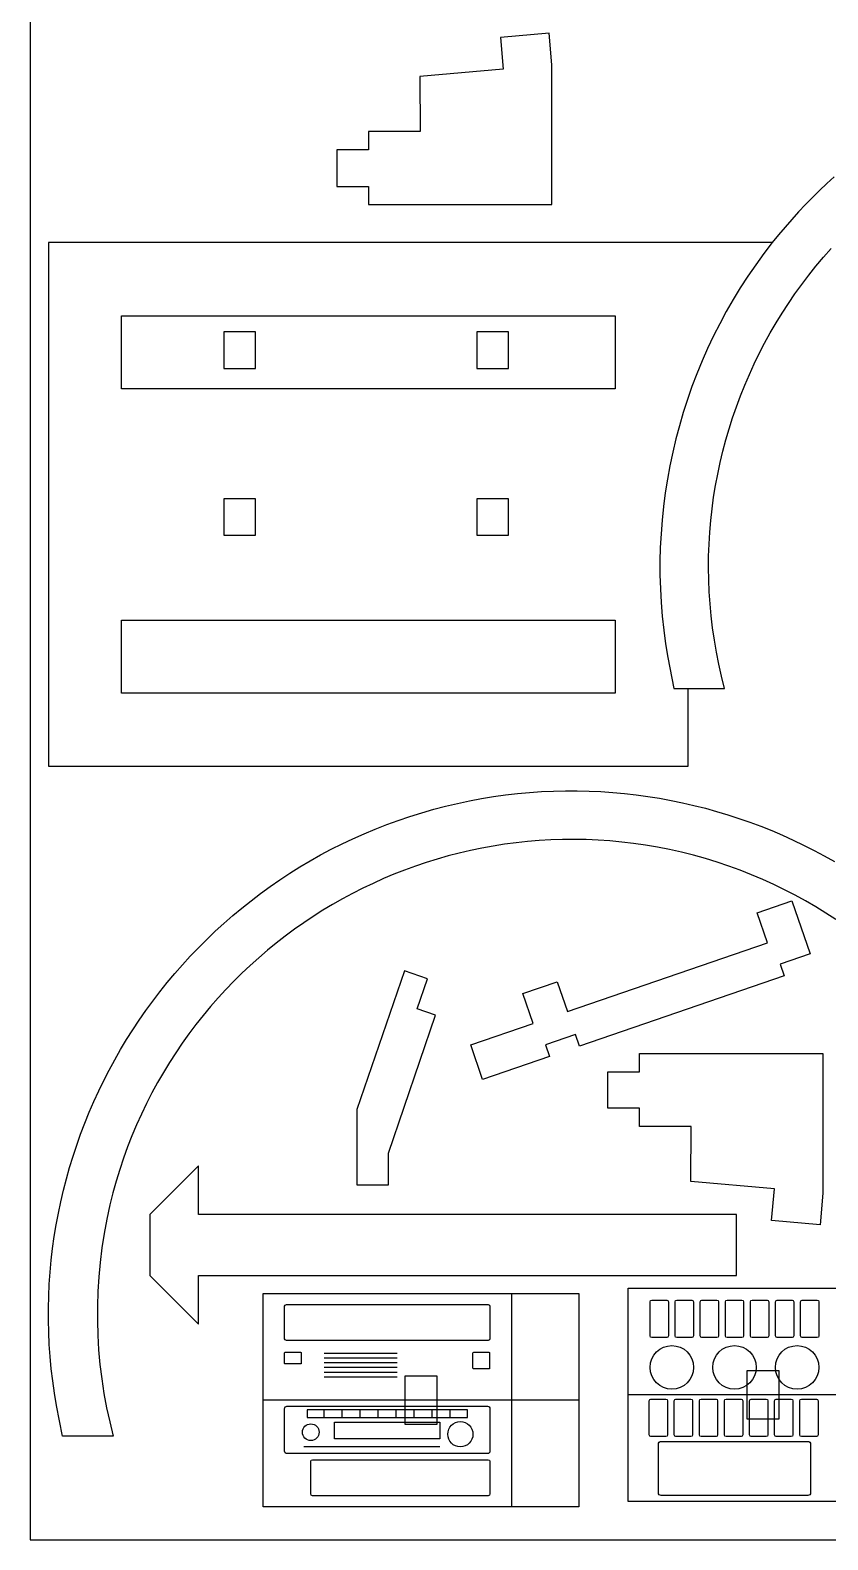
# Model space of a CAD drawing. Extents: x 169 to 749, y 15 to 895.
# Drawn here: x 168.7 to 234.2, y 15 to 139 of the extents above; entities that cross this region are included whole.
import ezdxf

# ---------------------------------------------------------------- set-up
doc = ezdxf.new("R2010")
doc.units = 0
doc.layers.get('0').update_dxf_attribs({"linetype": 'CONTINUOUS'})

msp = doc.modelspace()

# ---------------------------------------------------------------- linework, layer by layer
at = {"color": 0}
for p, q in [((168.703243, 895.036023), (168.703243, 15.036023)), ((168.703243, 15.036023), (748.703243, 15.036023))]:
    msp.add_line(p, q, dxfattribs=at)
at = {"color": 4}
for p, q in [((211.33087, 138.749909), (207.34667, 138.398309)), ((207.34667, 138.398309), (207.57517, 135.808209)), ((211.55947, 136.159709), (211.33087, 138.749909)), ((207.57517, 135.808209), (200.71217, 135.202609)), ((200.71217, 135.202609), (200.73187, 130.679309)), ((211.55947, 124.679709), (211.55947, 136.159709)), ((200.73187, 130.679309), (196.48927, 130.679309)), ((196.48927, 130.679309), (196.48927, 129.179309)), ((196.48927, 129.179309), (193.88947, 129.179309)), ((193.88947, 129.179309), (193.88947, 126.179609)), ((234.75905, 126.97165), (234.152915, 126.416847)), ((193.88947, 126.179609), (196.48927, 126.179609)), ((196.48927, 126.179609), (196.48927, 124.679709)), ((232.970858, 125.271653), (232.395245, 124.681515)), ((233.5568, 125.850139), (232.970858, 125.271653)), ((234.152915, 126.416847), (233.5568, 125.850139)), ((196.48927, 124.679709), (211.55947, 124.679709)), ((231.830114, 124.079852), (231.27562, 123.466793)), ((232.395245, 124.681515), (231.830114, 124.079852)), ((230.731918, 122.842463), (230.19916, 122.206989)), ((231.27562, 123.466793), (230.731918, 122.842463)), ((229.677503, 121.560499), (170.206403, 121.560499)), ((170.206403, 121.560499), (170.206403, 78.560499)), ((230.19916, 122.206989), (229.677503, 121.560499)), ((233.265949, 119.637886), (233.878165, 120.369769)), ((233.878165, 120.369769), (234.508481, 121.087101)), ((232.67207, 118.891848), (233.265949, 119.637886)), ((231.540274, 117.358891), (232.096765, 118.132051)), ((232.096765, 118.132051), (232.67207, 118.891848)), ((230.484679, 115.774069), (231.002832, 116.572765)), ((231.002832, 116.572765), (231.540274, 117.358891)), ((229.986053, 114.963199), (230.484679, 115.774069)), ((229.048329, 113.306522), (229.50719, 114.140551)), ((229.50719, 114.140551), (229.986053, 114.963199)), ((228.609708, 112.461508), (229.048329, 113.306522)), ((227.794135, 110.740109), (228.191564, 111.605904)), ((228.191564, 111.605904), (228.609708, 112.461508)), ((227.417659, 109.864516), (227.794135, 110.740109)), ((227.062374, 108.979524), (227.417659, 109.864516)), ((226.416329, 107.182924), (226.728518, 108.085528)), ((226.728518, 108.085528), (227.062374, 108.979524)), ((226.126043, 106.272109), (226.416329, 107.182924)), ((225.8579, 105.353478), (226.126043, 106.272109)), ((225.388992, 103.494357), (225.612137, 104.427429)), ((225.612137, 104.427429), (225.8579, 105.353478)), ((225.188702, 102.554658), (225.388992, 103.494357)), ((225.011505, 101.60873), (225.188702, 102.554658)), ((224.727344, 99.699767), (224.85764, 100.656968)), ((224.85764, 100.656968), (225.011505, 101.60873)), ((224.620855, 98.737526), (224.727344, 99.699767)), ((224.53841, 97.770639), (224.620855, 98.737526)), ((224.446606, 95.824516), (224.480248, 96.799504)), ((224.480248, 96.799504), (224.53841, 97.770639)), ((224.437723, 94.846071), (224.446606, 95.824516)), ((224.453835, 93.864567), (224.437723, 94.846071)), ((224.495181, 92.880398), (224.453835, 93.864567)), ((224.561998, 91.893962), (224.495181, 92.880398)), ((224.654525, 90.905654), (224.561998, 91.893962)), ((224.773, 89.915871), (224.654525, 90.905654)), ((224.917659, 88.92501), (224.773, 89.915871)), ((225.088741, 87.933465), (224.917659, 88.92501)), ((225.286484, 86.941635), (225.088741, 87.933465)), ((225.511125, 85.949914), (225.286484, 86.941635)), ((225.762903, 84.958699), (225.511125, 85.949914)), ((222.777203, 78.560499), (222.777203, 84.958699)), ((222.777203, 84.958699), (225.762903, 84.958699)), ((170.206403, 78.560499), (222.777203, 78.560499)), ((203.821118, 75.514067), (204.804967, 75.722366)), ((204.804967, 75.722366), (205.789562, 75.906898)), ((205.789562, 75.906898), (206.774556, 76.067827)), ((206.774556, 76.067827), (207.759601, 76.205315)), ((207.759601, 76.205315), (208.744349, 76.319525)), ((208.744349, 76.319525), (209.728455, 76.410619)), ((209.728455, 76.410619), (210.711569, 76.478759)), ((210.711569, 76.478759), (211.693345, 76.524109)), ((211.693345, 76.524109), (212.673435, 76.546831)), ((212.673435, 76.546831), (213.651491, 76.547087)), ((213.651491, 76.547087), (214.627167, 76.52504)), ((214.627167, 76.52504), (215.600115, 76.480853)), ((215.600115, 76.480853), (216.569987, 76.414687)), ((216.569987, 76.414687), (217.536437, 76.326707)), ((217.536437, 76.326707), (218.499116, 76.217074)), ((218.499116, 76.217074), (219.457676, 76.08595)), ((219.457676, 76.08595), (220.411772, 75.933499)), ((220.411772, 75.933499), (221.361055, 75.759882)), ((221.361055, 75.759882), (222.305178, 75.565264)), ((198.944752, 74.116909), (199.905231, 74.441565)), ((199.905231, 74.441565), (200.877523, 74.74495)), ((200.877523, 74.74495), (201.857049, 75.025522)), ((201.857049, 75.025522), (202.838363, 75.28184)), ((202.838363, 75.28184), (203.821118, 75.514067)), ((222.305178, 75.565264), (223.243793, 75.349805)), ((223.243793, 75.349805), (224.176553, 75.113669)), ((224.176553, 75.113669), (225.103111, 74.857018)), ((225.103111, 74.857018), (226.023118, 74.580014)), ((226.023118, 74.580014), (226.936229, 74.282821)), ((196.136207, 73.018591), (197.060039, 73.405095)), ((197.060039, 73.405095), (197.996288, 73.77131)), ((197.996288, 73.77131), (198.944752, 74.116909)), ((226.936229, 74.282821), (227.842094, 73.965601)), ((227.842094, 73.965601), (228.740368, 73.628516)), ((228.740368, 73.628516), (229.630702, 73.27173)), ((229.630702, 73.27173), (230.512749, 72.895403)), ((193.441232, 71.740615), (194.326602, 72.186023)), ((194.326602, 72.186023), (195.224994, 72.612124)), ((195.224994, 72.612124), (196.136207, 73.018591)), ((206.743325, 72.010147), (205.809968, 71.840112)), ((207.682415, 72.157556), (206.743325, 72.010147)), ((208.626867, 72.282112), (207.682415, 72.157556)), ((209.576309, 72.383585), (208.626867, 72.282112)), ((210.530369, 72.461746), (209.576309, 72.383585)), ((211.488674, 72.516366), (210.530369, 72.461746)), ((212.450854, 72.547217), (211.488674, 72.516366)), ((213.416536, 72.554069), (212.450854, 72.547217)), ((214.385349, 72.536694), (213.416536, 72.554069)), ((215.35692, 72.494863), (214.385349, 72.536694)), ((216.330878, 72.428347), (215.35692, 72.494863)), ((217.306851, 72.336917), (216.330878, 72.428347)), ((218.284466, 72.220345), (217.306851, 72.336917)), ((219.263354, 72.078401), (218.284466, 72.220345)), ((220.24314, 71.910856), (219.263354, 72.078401)), ((221.223454, 71.717482), (220.24314, 71.910856)), ((230.512749, 72.895403), (231.386161, 72.4997)), ((231.386161, 72.4997), (232.250591, 72.084782)), ((232.250591, 72.084782), (233.105692, 71.650813)), ((190.865266, 70.291815), (191.710362, 70.793184)), ((191.710362, 70.793184), (192.569084, 71.276226)), ((192.569084, 71.276226), (193.441232, 71.740615)), ((202.141312, 70.938299), (201.2422, 70.658571)), ((203.048016, 71.196545), (202.141312, 70.938299)), ((203.961942, 71.433082), (203.048016, 71.196545)), ((204.882716, 71.647681), (203.961942, 71.433082)), ((205.809968, 71.840112), (204.882716, 71.647681)), ((222.203923, 71.49805), (221.223454, 71.717482)), ((223.197326, 71.248815), (222.203923, 71.49805)), ((224.178336, 70.975513), (223.197326, 71.248815)), ((225.146715, 70.678542), (224.178336, 70.975513)), ((226.102225, 70.358298), (225.146715, 70.678542)), ((233.105692, 71.650813), (233.951117, 71.197954)), ((233.951117, 71.197954), (234.786517, 70.726369)), ((189.216759, 69.23541), (190.033998, 69.772448)), ((190.033998, 69.772448), (190.865266, 70.291815)), ((198.594138, 69.692792), (197.729116, 69.329429)), ((199.468241, 70.035589), (198.594138, 69.692792)), ((200.351052, 70.357591), (199.468241, 70.035589)), ((201.2422, 70.658571), (200.351052, 70.357591)), ((227.044628, 70.015178), (226.102225, 70.358298)), ((227.973686, 69.649578), (227.044628, 70.015178)), ((228.889163, 69.261894), (227.973686, 69.649578)), ((187.625175, 68.109626), (188.413751, 68.681027)), ((188.413751, 68.681027), (189.216759, 69.23541)), ((196.027798, 68.541924), (195.192247, 68.118239)), ((196.873545, 68.945731), (196.027798, 68.541924)), ((197.729116, 69.329429), (196.873545, 68.945731)), ((229.790819, 68.852523), (228.889163, 69.261894)), ((230.678417, 68.421861), (229.790819, 68.852523)), ((231.551719, 67.970306), (230.678417, 68.421861)), ((186.092126, 66.917083), (186.851233, 67.521536)), ((186.851233, 67.521536), (187.625175, 68.109626)), ((193.553219, 67.212148), (192.750486, 66.7302)), ((194.367263, 67.674904), (193.553219, 67.212148)), ((195.192247, 68.118239), (194.367263, 67.674904)), ((228.446162, 66.526995), (231.282362, 67.503595)), ((231.282362, 67.503595), (232.779962, 63.154495)), ((232.410488, 67.498252), (231.551719, 67.970306)), ((233.254486, 67.006098), (232.410488, 67.498252)), ((234.083474, 66.494239), (233.254486, 67.006098)), ((184.619224, 65.660396), (185.348056, 66.296593)), ((185.348056, 66.296593), (186.092126, 66.917083)), ((191.180441, 65.709643), (190.413873, 65.171491)), ((191.959436, 66.229288), (191.180441, 65.709643)), ((192.750486, 66.7302), (191.959436, 66.229288)), ((229.292562, 64.068795), (228.446162, 66.526995)), ((234.897215, 65.963072), (234.083474, 66.494239)), ((183.208082, 64.342183), (183.905832, 65.008817)), ((183.905832, 65.008817), (184.619224, 65.660396)), ((189.660103, 64.615063), (188.919504, 64.040587)), ((190.413873, 65.171491), (189.660103, 64.615063)), ((181.86031, 62.965063), (182.526174, 63.660823)), ((182.526174, 63.660823), (183.208082, 64.342183)), ((188.192447, 63.448292), (187.479304, 62.838407)), ((188.919504, 64.040587), (188.192447, 63.448292)), ((212.858562, 58.410195), (229.292562, 64.068795)), ((180.577521, 61.531651), (181.210692, 62.25523)), ((181.210692, 62.25523), (181.86031, 62.965063)), ((186.780448, 62.211161), (186.096249, 61.566783)), ((187.479304, 62.838407), (186.780448, 62.211161)), ((232.779962, 63.154495), (230.321862, 62.308095)), ((230.321862, 62.308095), (230.647362, 61.362695)), ((179.361327, 60.044567), (179.960999, 60.794655)), ((179.960999, 60.794655), (180.577521, 61.531651)), ((185.42708, 60.905501), (184.773313, 60.227544)), ((186.096249, 61.566783), (185.42708, 60.905501)), ((199.448181, 61.759859), (195.532181, 50.374959)), ((201.339281, 61.109559), (199.448181, 61.759859)), ((200.493781, 58.650959), (201.339281, 61.109559)), ((209.175762, 59.891695), (212.012162, 60.868395)), ((212.012162, 60.868395), (212.858562, 58.410195)), ((230.647362, 61.362695), (213.835162, 55.573795)), ((178.778707, 59.281715), (179.361327, 60.044567)), ((184.135319, 59.533142), (183.513471, 58.822523)), ((184.773313, 60.227544), (184.135319, 59.533142)), ((210.022162, 57.433595), (209.175762, 59.891695)), ((177.665428, 57.719029), (178.21334, 58.506427)), ((178.21334, 58.506427), (178.778707, 59.281715)), ((183.513471, 58.822523), (182.908139, 58.095916)), ((202.011681, 58.128859), (200.493781, 58.650959)), ((177.135172, 56.919848), (177.665428, 57.719029)), ((182.319697, 57.35355), (181.748516, 56.595653)), ((182.908139, 58.095916), (182.319697, 57.35355)), ((198.131481, 46.774159), (202.011681, 58.128859)), ((204.899962, 55.669895), (210.022162, 57.433595)), ((176.128434, 55.287449), (176.622773, 56.109212)), ((176.622773, 56.109212), (177.135172, 56.919848)), ((181.194967, 55.822455), (180.659423, 55.034185)), ((181.748516, 56.595653), (181.194967, 55.822455)), ((213.509562, 56.519295), (211.051362, 55.672895)), ((213.835162, 55.573795), (213.509562, 56.519295)), ((175.652356, 54.454884), (176.128434, 55.287449)), ((180.659423, 55.034185), (180.142255, 54.231071)), ((205.876562, 52.833595), (204.899962, 55.669895)), ((211.376962, 54.727395), (205.876562, 52.833595)), ((211.051362, 55.672895), (211.376962, 54.727395)), ((218.762646, 53.475834), (218.762646, 54.975734)), ((218.762646, 54.975734), (233.832846, 54.975734)), ((233.832846, 54.975734), (233.832846, 43.495734)), ((174.755787, 52.758661), (175.194739, 53.611846)), ((175.194739, 53.611846), (175.652356, 54.454884)), ((179.643836, 53.413342), (179.164536, 52.581227)), ((180.142255, 54.231071), (179.643836, 53.413342)), ((216.162846, 50.476134), (216.162846, 53.475834)), ((216.162846, 53.475834), (218.762646, 53.475834)), ((174.335699, 51.895657), (174.755787, 52.758661)), ((179.164536, 52.581227), (178.704729, 51.734955)), ((173.552926, 50.141499), (173.934678, 51.02316)), ((173.934678, 51.02316), (174.335699, 51.895657)), ((178.264786, 50.874755), (177.845078, 50.000856)), ((178.704729, 51.734955), (178.264786, 50.874755)), ((173.190643, 49.251), (173.552926, 50.141499)), ((177.845078, 50.000856), (177.445978, 49.113486)), ((195.532181, 50.374959), (195.532281, 44.174559)), ((218.762646, 50.476134), (216.162846, 50.476134)), ((218.762646, 48.976334), (218.762646, 50.476134)), ((172.525291, 47.444797), (172.848031, 48.35199)), ((172.848031, 48.35199), (173.190643, 49.251)), ((177.445978, 49.113486), (177.067857, 48.212875)), ((223.005246, 48.976334), (218.762646, 48.976334)), ((222.985546, 44.452834), (223.005246, 48.976334)), ((172.222626, 46.529747), (172.525291, 47.444797)), ((176.711087, 47.299251), (176.376041, 46.372843)), ((177.067857, 48.212875), (176.711087, 47.299251)), ((171.940236, 45.607169), (172.222626, 46.529747)), ((176.376041, 46.372843), (176.06309, 45.43388)), ((198.132181, 44.174559), (198.131481, 46.774159)), ((171.43709, 43.740733), (171.678324, 44.677389)), ((171.678324, 44.677389), (171.940236, 45.607169)), ((176.06309, 45.43388), (175.772605, 44.482591)), ((182.537349, 45.7523), (178.537649, 41.7526)), ((182.537349, 41.7526), (182.537349, 45.7523)), ((171.216736, 42.797531), (171.43709, 43.740733)), ((175.504959, 43.519205), (175.260523, 42.54395)), ((175.772605, 44.482591), (175.504959, 43.519205)), ((195.532281, 44.174559), (198.132181, 44.174559)), ((229.848646, 43.847234), (222.985546, 44.452834)), ((229.620046, 41.257134), (229.848646, 43.847234)), ((233.832846, 43.495734), (233.604246, 40.905534)), ((171.017464, 41.848108), (171.216736, 42.797531)), ((175.260523, 42.54395), (175.002441, 41.37414)), ((170.839475, 40.892792), (171.017464, 41.848108)), ((175.002441, 41.37414), (174.781019, 40.196334)), ((178.537649, 41.7526), (178.537649, 36.753)), ((226.733949, 41.7526), (182.537349, 41.7526)), ((226.733949, 36.753), (226.733949, 41.7526)), ((233.604246, 40.905534), (229.620046, 41.257134)), ((170.548152, 38.965788), (170.68297, 39.931909)), ((170.68297, 39.931909), (170.839475, 40.892792)), ((174.781019, 40.196334), (174.596256, 39.01175)), ((170.435221, 37.994756), (170.548152, 38.965788)), ((174.596256, 39.01175), (174.448152, 37.821605)), ((170.344379, 37.019139), (170.435221, 37.994756)), ((174.448152, 37.821605), (174.336704, 36.627116)), ((170.229768, 35.05546), (170.275828, 36.039264)), ((170.275828, 36.039264), (170.344379, 37.019139)), ((174.336704, 36.627116), (174.261914, 35.429501)), ((178.537649, 36.753), (182.537349, 32.7533)), ((182.537349, 32.7533), (182.537349, 36.753)), ((182.537349, 36.753), (226.733949, 36.753)), ((170.206403, 34.068053), (170.229768, 35.05546)), ((174.261914, 35.429501), (174.223779, 34.229977)), ((187.844363, 17.744388), (187.845163, 35.270488)), ((187.845163, 35.270488), (213.791863, 35.270188)), ((213.791863, 35.270188), (213.792463, 17.744388)), ((217.846482, 35.713954), (241.875082, 35.714254)), ((217.846782, 18.188054), (217.846482, 35.713954)), ((170.205932, 33.077369), (170.206403, 34.068053)), ((174.223779, 34.229977), (174.222298, 33.029762)), ((170.228558, 32.083738), (170.205932, 33.077369)), ((174.222298, 33.029762), (174.257472, 31.830074)), ((170.274482, 31.087485), (170.228558, 32.083738)), ((170.343905, 30.088937), (170.274482, 31.087485)), ((174.257472, 31.830074), (174.329299, 30.632129)), ((170.437029, 29.088423), (170.343905, 30.088937)), ((174.329299, 30.632129), (174.437778, 29.437145)), ((170.554056, 28.086269), (170.437029, 29.088423)), ((174.437778, 29.437145), (174.582908, 28.246339)), ((170.695187, 27.082802), (170.554056, 28.086269)), ((174.582908, 28.246339), (174.764688, 27.060929)), ((170.860623, 26.07835), (170.695187, 27.082802)), ((171.366923, 23.54925), (170.860623, 26.07835)), ((174.764688, 27.060929), (174.983118, 25.882133)), ((174.983118, 25.882133), (175.238197, 24.711167)), ((175.238197, 24.711167), (175.529923, 23.54925)), ((175.529923, 23.54925), (171.366923, 23.54925)), ((213.792463, 17.744388), (187.844363, 17.744388)), ((241.876182, 18.188254), (217.846782, 18.188054))]:
    msp.add_line(p, q, dxfattribs=at)
at = {"color": 3}
for p, q in [((229.677503, 121.560499), (228.981572, 120.656374)), ((228.981572, 120.656374), (228.311684, 119.735483)), ((228.311684, 119.735483), (227.667993, 118.798466)), ((227.050655, 117.845963), (226.459824, 116.878615)), ((227.667993, 118.798466), (227.050655, 117.845963)), ((226.459824, 116.878615), (225.895655, 115.897061)), ((176.206403, 109.560499), (176.206403, 115.560499)), ((176.206403, 115.560499), (216.777203, 115.560499)), ((216.777203, 115.560499), (216.777203, 109.560499)), ((225.895655, 115.897061), (225.358303, 114.901942)), ((225.358303, 114.901942), (224.847925, 113.893897)), ((224.364673, 112.873568), (223.908704, 111.841594)), ((224.847925, 113.893897), (224.364673, 112.873568)), ((223.908704, 111.841594), (223.480173, 110.798615)), ((223.480173, 110.798615), (223.079234, 109.745272)), ((216.777203, 109.560499), (176.206403, 109.560499)), ((223.079234, 109.745272), (222.706042, 108.682205)), ((222.706042, 108.682205), (222.360753, 107.610054)), ((222.360753, 107.610054), (222.043522, 106.52946)), ((221.754503, 105.441061), (221.493851, 104.3455)), ((222.043522, 106.52946), (221.754503, 105.441061)), ((221.493851, 104.3455), (221.261723, 103.243415)), ((221.261723, 103.243415), (221.058272, 102.135447)), ((221.058272, 102.135447), (220.883653, 101.022236)), ((220.883653, 101.022236), (220.738022, 99.904423)), ((220.738022, 99.904423), (220.621534, 98.782647)), ((220.621534, 98.782647), (220.534344, 97.657549)), ((220.534344, 97.657549), (220.476606, 96.529769)), ((220.476606, 96.529769), (220.448476, 95.399947)), ((220.448476, 95.399947), (220.450108, 94.268724)), ((220.450108, 94.268724), (220.481659, 93.136739)), ((220.481659, 93.136739), (220.543282, 92.004633)), ((220.543282, 92.004633), (220.635133, 90.873045)), ((176.206403, 84.560499), (176.206403, 90.560499)), ((176.206403, 90.560499), (216.777203, 90.560499)), ((216.777203, 90.560499), (216.777203, 84.560499)), ((220.635133, 90.873045), (220.757367, 89.742617)), ((220.757367, 89.742617), (220.910138, 88.613988)), ((220.910138, 88.613988), (221.093603, 87.487799)), ((221.093603, 87.487799), (221.599903, 84.958699)), ((216.777203, 84.560499), (176.206403, 84.560499)), ((221.599903, 84.958699), (222.777203, 84.958699)), ((208.238063, 35.270288), (208.238063, 17.744388)), ((219.771882, 34.718754), (221.000882, 34.718754)), ((221.833082, 34.718754), (223.062082, 34.718754)), ((223.894282, 34.718754), (225.123282, 34.718754)), ((225.955482, 34.718754), (227.184482, 34.718754)), ((228.016682, 34.718754), (229.245682, 34.718754)), ((230.077882, 34.718754), (231.306882, 34.718754)), ((232.139082, 34.718754), (233.368082, 34.718754)), ((189.606863, 31.550588), (189.606863, 34.212888)), ((189.754863, 34.360788), (206.327863, 34.360788)), ((206.475863, 34.212888), (206.475863, 31.550588)), ((219.636382, 31.778954), (219.636382, 34.583254)), ((221.136382, 34.583254), (221.136382, 31.778954)), ((221.697582, 31.778954), (221.697582, 34.583254)), ((223.197582, 34.583254), (223.197582, 31.778954)), ((223.758782, 31.778954), (223.758782, 34.583254)), ((225.258782, 34.583254), (225.258782, 31.778954)), ((225.819982, 31.778954), (225.819982, 34.583254)), ((227.319982, 34.583254), (227.319982, 31.778954)), ((227.881182, 31.778954), (227.881182, 34.583254)), ((229.381182, 34.583254), (229.381182, 31.778954)), ((229.942382, 31.778954), (229.942382, 34.583254)), ((231.442382, 34.583254), (231.442382, 31.778954)), ((232.003582, 31.778954), (232.003582, 34.583254)), ((233.503582, 34.583254), (233.503582, 31.778954)), ((206.327863, 31.402688), (189.754863, 31.402688)), ((221.000882, 31.643454), (219.771882, 31.643454)), ((223.062082, 31.643454), (221.833082, 31.643454)), ((225.123282, 31.643454), (223.894282, 31.643454)), ((227.184482, 31.643454), (225.955482, 31.643454)), ((229.245682, 31.643454), (228.016682, 31.643454)), ((231.306882, 31.643454), (230.077882, 31.643454)), ((233.368082, 31.643454), (232.139082, 31.643454)), ((189.606863, 29.521688), (189.606863, 30.386288)), ((189.654863, 30.434288), (190.925863, 30.434288)), ((190.973863, 30.386288), (190.973863, 29.521688)), ((198.863263, 30.344388), (192.848163, 30.344388)), ((198.863263, 29.953988), (192.848163, 29.953988)), ((205.084763, 29.135388), (205.084763, 30.365788)), ((205.153063, 30.434088), (206.383463, 30.434088)), ((206.451763, 30.365788), (206.451763, 29.135388)), ((190.925863, 29.473688), (189.654863, 29.473688)), ((198.863263, 29.563588), (192.848163, 29.563588)), ((198.863263, 29.173188), (192.848163, 29.173188)), ((198.863263, 28.782788), (192.848163, 28.782788)), ((206.383463, 29.067088), (205.153063, 29.067088)), ((198.863263, 28.392388), (192.848163, 28.392388)), ((213.792163, 26.507588), (187.844763, 26.507388)), ((241.875582, 26.951254), (217.846482, 26.951254)), ((219.565482, 23.650054), (219.565482, 26.454354)), ((219.700982, 26.589854), (220.929982, 26.589854)), ((221.065482, 26.454354), (221.065482, 23.650054)), ((221.626682, 23.650054), (221.626682, 26.454354)), ((221.762182, 26.589854), (222.991182, 26.589854)), ((223.126682, 26.454354), (223.126682, 23.650054)), ((223.687882, 23.650054), (223.687882, 26.454354)), ((223.823382, 26.589854), (225.052382, 26.589854)), ((225.187882, 26.454354), (225.187882, 23.650054)), ((225.749082, 23.650054), (225.749082, 26.454354)), ((225.884582, 26.589854), (227.113582, 26.589854)), ((227.249082, 26.454354), (227.249082, 23.650054)), ((227.810282, 23.650054), (227.810282, 26.454354)), ((227.945782, 26.589854), (229.174782, 26.589854)), ((229.310282, 26.454354), (229.310282, 23.650054)), ((229.871482, 23.650054), (229.871482, 26.454354)), ((230.006982, 26.589854), (231.235982, 26.589854)), ((231.371482, 26.454354), (231.371482, 23.650054)), ((231.932682, 23.650054), (231.932682, 26.454354)), ((232.068182, 26.589854), (233.297182, 26.589854)), ((233.432682, 26.454354), (233.432682, 23.650054)), ((189.606863, 22.311888), (189.606863, 25.807788)), ((189.801163, 26.001988), (206.281563, 26.001988)), ((204.622563, 25.703188), (191.460063, 25.703188)), ((191.460063, 25.703188), (191.460063, 25.074488)), ((191.460063, 25.074488), (204.622563, 25.074488)), ((192.859363, 25.074488), (192.859363, 25.703188)), ((203.223363, 25.074488), (203.223363, 25.703188)), ((204.622563, 25.074488), (204.622563, 25.703188)), ((206.475863, 25.807788), (206.475863, 22.311888)), ((193.710863, 23.332088), (193.710863, 24.699088)), ((193.710863, 24.699088), (202.371863, 24.699088)), ((202.371863, 24.699088), (202.371863, 23.332088)), ((202.371863, 22.670688), (191.181763, 22.670688)), ((202.371863, 23.332088), (193.710863, 23.332088)), ((220.929982, 23.514554), (219.700982, 23.514554)), ((220.315482, 18.898954), (220.315482, 22.892754)), ((220.537382, 23.114554), (232.602582, 23.114554)), ((222.991182, 23.514554), (221.762182, 23.514554)), ((225.052382, 23.514554), (223.823382, 23.514554)), ((227.113582, 23.514554), (225.884582, 23.514554)), ((229.174782, 23.514554), (227.945782, 23.514554)), ((231.235982, 23.514554), (230.006982, 23.514554)), ((233.297182, 23.514554), (232.068182, 23.514554)), ((232.824482, 22.892754), (232.824482, 18.898954)), ((206.281563, 22.117688), (189.801163, 22.117688)), ((191.757663, 18.802088), (191.757663, 21.464388)), ((191.905463, 21.612288), (206.327863, 21.612288)), ((206.475863, 21.464388), (206.475863, 18.802088)), ((206.327863, 18.654188), (191.905463, 18.654188)), ((232.602582, 18.677054), (220.537382, 18.677054))]:
    msp.add_line(p, q, dxfattribs=at)
at = {"color": 7}
for p, q in [((187.206403, 114.225499), (184.606403, 114.225499)), ((184.606403, 114.225499), (184.606403, 111.225499)), ((187.206403, 111.225499), (187.206403, 114.225499)), ((208.006403, 114.225499), (205.406403, 114.225499)), ((205.406403, 114.225499), (205.406403, 111.225499)), ((208.006403, 111.225499), (208.006403, 114.225499)), ((184.606403, 111.225499), (187.206403, 111.225499)), ((205.406403, 111.225499), (208.006403, 111.225499)), ((187.206403, 100.525499), (184.606403, 100.525499)), ((184.606403, 100.525499), (184.606403, 97.525499)), ((187.206403, 97.525499), (187.206403, 100.525499)), ((208.006403, 100.525499), (205.406403, 100.525499)), ((205.406403, 100.525499), (205.406403, 97.525499)), ((208.006403, 97.525499), (208.006403, 100.525499)), ((184.606403, 97.525499), (187.206403, 97.525499)), ((205.406403, 97.525499), (208.006403, 97.525499)), ((227.601982, 28.950854), (230.201882, 28.950954)), ((227.601982, 24.951254), (227.601982, 28.950854)), ((230.201882, 28.950954), (230.201882, 24.951254)), ((199.518563, 28.507288), (202.118363, 28.507288)), ((199.518563, 24.507488), (199.518563, 28.507288)), ((202.118363, 28.507288), (202.118363, 24.507488)), ((230.201882, 24.951254), (227.601982, 24.951254)), ((202.118363, 24.507488), (199.518563, 24.507488))]:
    msp.add_line(p, q, dxfattribs=at)
at = {"color": 3}
for points in [[(219.636382, 34.583254), (219.636382, 34.657854), (219.697282, 34.718754), (219.771882, 34.718754)], [(221.000882, 34.718754), (221.075482, 34.718754), (221.136382, 34.657854), (221.136382, 34.583254)], [(221.697582, 34.583254), (221.697582, 34.657854), (221.758482, 34.718754), (221.833082, 34.718754)], [(223.062082, 34.718754), (223.136682, 34.718754), (223.197582, 34.657854), (223.197582, 34.583254)], [(223.758782, 34.583254), (223.758782, 34.657854), (223.819682, 34.718754), (223.894282, 34.718754)], [(225.123282, 34.718754), (225.197882, 34.718754), (225.258782, 34.657854), (225.258782, 34.583254)], [(225.819982, 34.583254), (225.819982, 34.657854), (225.880882, 34.718754), (225.955482, 34.718754)], [(227.184482, 34.718754), (227.259082, 34.718754), (227.319982, 34.657854), (227.319982, 34.583254)], [(227.881182, 34.583254), (227.881182, 34.657854), (227.942082, 34.718754), (228.016682, 34.718754)], [(229.245682, 34.718754), (229.320282, 34.718754), (229.381182, 34.657854), (229.381182, 34.583254)], [(229.942382, 34.583254), (229.942382, 34.657854), (230.003282, 34.718754), (230.077882, 34.718754)], [(231.306882, 34.718754), (231.381482, 34.718754), (231.442382, 34.657854), (231.442382, 34.583254)], [(232.003582, 34.583254), (232.003582, 34.657854), (232.064482, 34.718754), (232.139082, 34.718754)], [(233.368082, 34.718754), (233.442682, 34.718754), (233.503582, 34.657854), (233.503582, 34.583254)], [(189.606863, 34.212888), (189.606863, 34.294288), (189.673463, 34.360788), (189.754863, 34.360788)], [(206.327863, 34.360788), (206.409363, 34.360788), (206.475863, 34.294288), (206.475863, 34.212888)], [(189.754863, 31.402688), (189.673463, 31.402688), (189.606863, 31.469188), (189.606863, 31.550588)], [(206.475863, 31.550588), (206.475863, 31.469188), (206.409363, 31.402688), (206.327863, 31.402688)], [(219.771882, 31.643454), (219.697282, 31.643454), (219.636382, 31.704254), (219.636382, 31.778954)], [(221.136382, 31.778954), (221.136382, 31.704254), (221.075482, 31.643454), (221.000882, 31.643454)], [(221.833082, 31.643454), (221.758482, 31.643454), (221.697582, 31.704254), (221.697582, 31.778954)], [(223.197582, 31.778954), (223.197582, 31.704254), (223.136682, 31.643454), (223.062082, 31.643454)], [(223.894282, 31.643454), (223.819682, 31.643454), (223.758782, 31.704254), (223.758782, 31.778954)], [(225.258782, 31.778954), (225.258782, 31.704254), (225.197882, 31.643454), (225.123282, 31.643454)], [(225.955482, 31.643454), (225.880882, 31.643454), (225.819982, 31.704254), (225.819982, 31.778954)], [(227.319982, 31.778954), (227.319982, 31.704254), (227.259082, 31.643454), (227.184482, 31.643454)], [(228.016682, 31.643454), (227.942082, 31.643454), (227.881182, 31.704254), (227.881182, 31.778954)], [(229.381182, 31.778954), (229.381182, 31.704254), (229.320282, 31.643454), (229.245682, 31.643454)], [(230.077882, 31.643454), (230.003282, 31.643454), (229.942382, 31.704254), (229.942382, 31.778954)], [(231.442382, 31.778954), (231.442382, 31.704254), (231.381482, 31.643454), (231.306882, 31.643454)], [(232.139082, 31.643454), (232.064482, 31.643454), (232.003582, 31.704254), (232.003582, 31.778954)], [(233.503582, 31.778954), (233.503582, 31.704254), (233.442682, 31.643454), (233.368082, 31.643454)], [(189.606863, 30.386288), (189.606863, 30.412588), (189.628463, 30.434288), (189.654863, 30.434288)], [(190.925863, 30.434288), (190.952263, 30.434288), (190.973863, 30.412588), (190.973863, 30.386288)], [(205.084763, 30.365788), (205.084763, 30.403388), (205.115463, 30.434088), (205.153063, 30.434088)], [(206.383463, 30.434088), (206.421063, 30.434088), (206.451763, 30.403388), (206.451763, 30.365788)], [(219.636382, 29.199554), (219.636382, 30.187254), (220.436982, 30.987854), (221.424682, 30.987854)], [(221.424682, 30.987854), (222.412382, 30.987854), (223.212982, 30.187254), (223.212982, 29.199554)], [(224.781682, 29.199554), (224.781682, 30.187254), (225.582282, 30.987854), (226.569982, 30.987854)], [(226.569982, 30.987854), (227.557682, 30.987854), (228.358282, 30.187254), (228.358282, 29.199554)], [(229.926982, 29.199554), (229.926982, 30.187254), (230.727582, 30.987854), (231.715282, 30.987854)], [(231.715282, 30.987854), (232.702982, 30.987854), (233.503582, 30.187254), (233.503582, 29.199554)], [(189.654863, 29.473688), (189.628463, 29.473688), (189.606863, 29.495388), (189.606863, 29.521688)], [(190.973863, 29.521688), (190.973863, 29.495388), (190.952263, 29.473688), (190.925863, 29.473688)], [(205.153063, 29.067088), (205.115463, 29.067088), (205.084763, 29.097788), (205.084763, 29.135388)], [(206.451763, 29.135388), (206.451763, 29.097788), (206.421063, 29.067088), (206.383463, 29.067088)], [(221.424682, 27.411254), (220.436982, 27.411254), (219.636382, 28.211854), (219.636382, 29.199554)], [(223.212982, 29.199554), (223.212982, 28.211854), (222.412382, 27.411254), (221.424682, 27.411254)], [(226.569982, 27.411254), (225.582282, 27.411254), (224.781682, 28.211854), (224.781682, 29.199554)], [(228.358282, 29.199554), (228.358282, 28.211854), (227.557682, 27.411254), (226.569982, 27.411254)], [(231.715282, 27.411254), (230.727582, 27.411254), (229.926982, 28.211854), (229.926982, 29.199554)], [(233.503582, 29.199554), (233.503582, 28.211854), (232.702982, 27.411254), (231.715282, 27.411254)], [(219.565482, 26.454354), (219.565482, 26.528954), (219.626382, 26.589854), (219.700982, 26.589854)], [(220.929982, 26.589854), (221.004582, 26.589854), (221.065482, 26.528954), (221.065482, 26.454354)], [(221.626682, 26.454354), (221.626682, 26.528954), (221.687582, 26.589854), (221.762182, 26.589854)], [(222.991182, 26.589854), (223.065782, 26.589854), (223.126682, 26.528954), (223.126682, 26.454354)], [(223.687882, 26.454354), (223.687882, 26.528954), (223.748782, 26.589854), (223.823382, 26.589854)], [(225.052382, 26.589854), (225.126982, 26.589854), (225.187882, 26.528954), (225.187882, 26.454354)], [(225.749082, 26.454354), (225.749082, 26.528954), (225.809982, 26.589854), (225.884582, 26.589854)], [(227.113582, 26.589854), (227.188182, 26.589854), (227.249082, 26.528954), (227.249082, 26.454354)], [(227.810282, 26.454354), (227.810282, 26.528954), (227.871182, 26.589854), (227.945782, 26.589854)], [(229.174782, 26.589854), (229.249382, 26.589854), (229.310282, 26.528954), (229.310282, 26.454354)], [(229.871482, 26.454354), (229.871482, 26.528954), (229.932382, 26.589854), (230.006982, 26.589854)], [(231.235982, 26.589854), (231.310582, 26.589854), (231.371482, 26.528954), (231.371482, 26.454354)], [(231.932682, 26.454354), (231.932682, 26.528954), (231.993582, 26.589854), (232.068182, 26.589854)], [(233.297182, 26.589854), (233.371782, 26.589854), (233.432682, 26.528954), (233.432682, 26.454354)], [(189.606863, 25.807788), (189.606863, 25.914688), (189.694163, 26.001988), (189.801163, 26.001988)], [(194.339963, 25.074488), (194.339963, 25.283988), (194.339963, 25.493588), (194.339963, 25.703188)], [(195.820563, 25.074488), (195.820563, 25.283988), (195.820563, 25.493588), (195.820563, 25.703188)], [(197.301163, 25.074488), (197.301163, 25.283988), (197.301163, 25.493588), (197.301163, 25.703188)], [(198.781563, 25.074488), (198.781563, 25.283988), (198.781563, 25.493588), (198.781563, 25.703188)], [(200.262163, 25.074488), (200.262163, 25.283988), (200.262163, 25.493588), (200.262163, 25.703188)], [(201.742763, 25.074488), (201.742763, 25.283988), (201.742763, 25.493588), (201.742763, 25.703188)], [(206.281563, 26.001988), (206.388663, 26.001988), (206.475863, 25.914688), (206.475863, 25.807788)], [(191.074163, 23.872688), (191.074163, 24.250188), (191.380163, 24.556188), (191.757663, 24.556188)], [(191.757663, 23.189188), (191.380163, 23.189188), (191.074163, 23.495188), (191.074163, 23.872688)], [(191.757663, 24.556188), (192.135163, 24.556188), (192.441163, 24.250188), (192.441163, 23.872688)], [(192.441163, 23.872688), (192.441163, 23.495188), (192.135163, 23.189188), (191.757663, 23.189188)], [(203.012963, 23.706788), (203.012963, 24.278888), (203.476763, 24.742688), (204.048863, 24.742688)], [(204.048863, 22.670888), (203.476763, 22.670888), (203.012963, 23.134688), (203.012963, 23.706788)], [(204.048863, 24.742688), (204.620963, 24.742688), (205.084763, 24.278888), (205.084763, 23.706788)], [(205.084763, 23.706788), (205.084763, 23.134688), (204.620963, 22.670888), (204.048863, 22.670888)], [(219.700982, 23.514554), (219.626382, 23.514554), (219.565482, 23.575354), (219.565482, 23.650054)], [(221.065482, 23.650054), (221.065482, 23.575354), (221.004582, 23.514554), (220.929982, 23.514554)], [(221.762182, 23.514554), (221.687582, 23.514554), (221.626682, 23.575354), (221.626682, 23.650054)], [(223.126682, 23.650054), (223.126682, 23.575354), (223.065782, 23.514554), (222.991182, 23.514554)], [(223.823382, 23.514554), (223.748782, 23.514554), (223.687882, 23.575354), (223.687882, 23.650054)], [(225.187882, 23.650054), (225.187882, 23.575354), (225.126982, 23.514554), (225.052382, 23.514554)], [(225.884582, 23.514554), (225.809982, 23.514554), (225.749082, 23.575354), (225.749082, 23.650054)], [(227.249082, 23.650054), (227.249082, 23.575354), (227.188182, 23.514554), (227.113582, 23.514554)], [(227.945782, 23.514554), (227.871182, 23.514554), (227.810282, 23.575354), (227.810282, 23.650054)], [(229.310282, 23.650054), (229.310282, 23.575354), (229.249382, 23.514554), (229.174782, 23.514554)], [(230.006982, 23.514554), (229.932382, 23.514554), (229.871482, 23.575354), (229.871482, 23.650054)], [(231.371482, 23.650054), (231.371482, 23.575354), (231.310582, 23.514554), (231.235982, 23.514554)], [(232.068182, 23.514554), (231.993582, 23.514554), (231.932682, 23.575354), (231.932682, 23.650054)], [(233.432682, 23.650054), (233.432682, 23.575354), (233.371782, 23.514554), (233.297182, 23.514554)], [(220.315482, 22.892754), (220.315482, 23.014754), (220.415182, 23.114554), (220.537382, 23.114554)], [(232.602582, 23.114554), (232.724782, 23.114554), (232.824482, 23.014754), (232.824482, 22.892754)], [(189.801163, 22.117688), (189.694163, 22.117688), (189.606863, 22.204988), (189.606863, 22.311888)], [(191.757663, 21.464388), (191.757663, 21.545788), (191.824263, 21.612288), (191.905463, 21.612288)], [(206.475863, 22.311888), (206.475863, 22.204988), (206.388663, 22.117688), (206.281563, 22.117688)], [(206.327863, 21.612288), (206.409263, 21.612288), (206.475863, 21.545788), (206.475863, 21.464388)], [(191.905463, 18.654188), (191.824263, 18.654188), (191.757663, 18.720688), (191.757663, 18.802088)], [(206.475863, 18.802088), (206.475863, 18.720688), (206.409263, 18.654188), (206.327863, 18.654188)], [(220.537382, 18.677054), (220.415182, 18.677054), (220.315482, 18.776854), (220.315482, 18.898954)], [(232.824482, 18.898954), (232.824482, 18.776854), (232.724782, 18.677054), (232.602582, 18.677054)]]:
    msp.add_open_spline(points, degree=3, dxfattribs=at)

doc.saveas('drawing.dxf')
